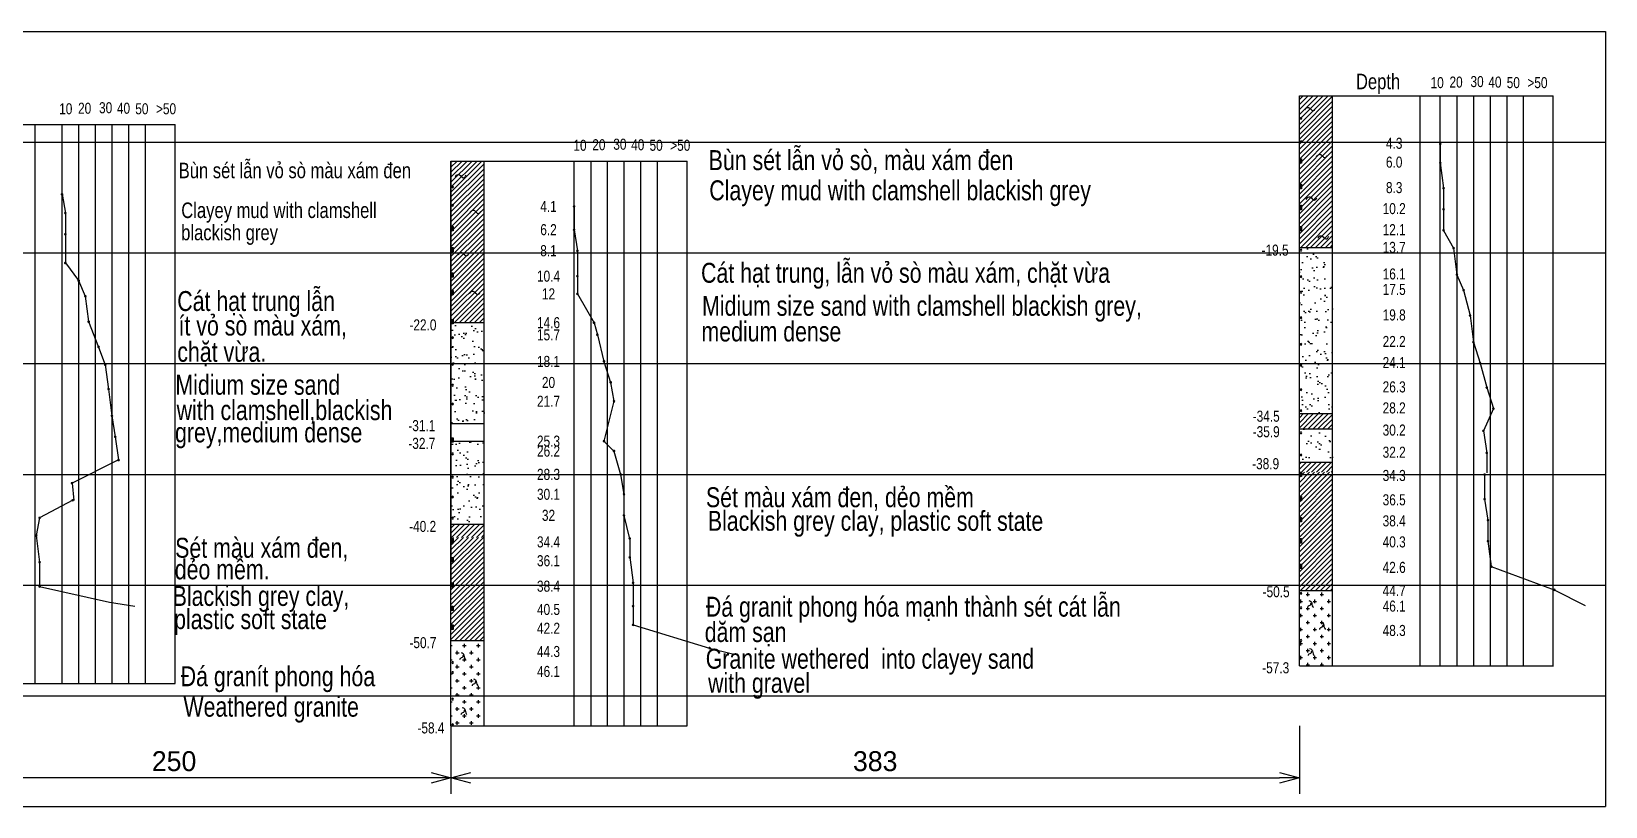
# Model space of a CAD drawing. Header units: millimetres. Extents: x -460 to 3871, y -2191 to 1614.
# Drawn here: x 762 to 1473, y -75 to 275 of the extents above; entities that cross this region are included whole.
import ezdxf
from ezdxf.enums import TextEntityAlignment as Align

# ---------------------------------------------------------------- set-up
doc = ezdxf.new("R2010")
doc.units = ezdxf.units.MM
for name, color, linetype in [('03_Dimension line', 4, 'Continuous'), ('HATCH', 8, 'Continuous'), ('Layer1', 7, 'Continuous'), ('Layer3', 7, 'Continuous'), ('Layer4', 7, 'Continuous'), ('Layer5', 7, 'Continuous'), ('LEGEND', 7, 'Continuous')]:
    doc.layers.add(name, color=color, linetype=linetype)
doc.layers.add('SPT Lines', color=7, linetype='Continuous', lineweight=30)
doc.styles.add('Kich Thuoc', font='vn_vni.shx')
doc.styles.add('vn_vni', font='vn_vni.shx', dxfattribs={"width": 0.8})
doc.dimstyles.new('D500', dxfattribs={"dimscale": 6, "dimtxt": 1.5, "dimasz": 1.5, "dimexe": 1.2, "dimexo": 0, "dimgap": 0.5, "dimtad": 1, "dimdec": 0, "dimzin": 0, "dimdsep": 46, "dimtxsty": 'Kich Thuoc', "dimblk": 'OPEN30', "dimcen": 0.09, "dimclrd": 256, "dimclre": 256, "dimclrt": 256, "dimadec": 0, "dimazin": 0, "dimtfac": 1, "dimtdec": 0, "dimtmove": 0, "dimatfit": 3, "dimldrblk": 'OPEN30', "dimfxl": 1, "dimtolj": 1, "dimtzin": 0, "dimarcsym": 0})
pattern_1 = [(45, (80.1988, -6.5858), (-1.122532, 1.122532), [])]

# ---------------------------------------------------------------- blocks, each defined once
blk = doc.blocks.new('WeaSym')
at = {"layer": 'Layer5'}
for points, knots in [([(0.29, 0.4), (0.22, 0.37), (0.1, 0.31), (-0.13, 0.23), (-0.3, -0.06), (-0.19, -0.64), (-0.96, -0.88), (-1.56, -1.18), (-1.63, -1.55), (-1.66, -1.7)], [0, 0, 0, 0, 0.248602, 0.391484, 0.732345, 1.135543, 1.988104, 2.650597, 3.069283, 3.069283, 3.069283, 3.069283]), ([(-1.03, 1.5), (-0.7, 1.41), (-0.06, 1.23), (0.35, 0.2), (0.38, -0.85), (0.85, -1.43), (1.06, -1.68)], [0, 0, 0, 0, 0.980013, 1.868212, 3.088691, 4.043605, 4.043605, 4.043605, 4.043605])]:
    blk.add_open_spline(points, degree=3, knots=knots, dxfattribs=at)
blk = doc.blocks.new('Mud')
at = {"layer": 'Layer1'}
blk.add_open_spline([(-2.54, -0.48), (-2.35, -0.21), (-2.01, 0.28), (-1.25, 0.76), (-0.41, 0.43), (0.13, -0.11), (0.69, -0.75), (1.53, -0.95), (2.04, -0.32), (2.26, 0.06), (2.38, 0.27)], degree=3, knots=[0, 0, 0, 0, 1.010535, 1.796684, 2.438777, 3.51977, 4.07449, 5.00931, 5.585625, 6.332998, 6.332998, 6.332998, 6.332998], dxfattribs=at)
blk = doc.blocks.new('_Open30')
at = {"color": 0, "linetype": 'ByBlock', "lineweight": -2}
for p, q in [((-1, 0.268), (0, 0)), ((0, 0), (-1, -0.268)), ((0, 0), (-1, 0))]:
    blk.add_line(p, q, dxfattribs=at)
blk = doc.blocks.new('*D10')
at = {"layer": '03_Dimension line', "lineweight": -2, "transparency": 16777216}
for p, q in [((701.72, -38.36), (701.72, -69.14)), ((951.72, -38.36), (951.72, -69.14)), ((942.72, -61.94), (710.72, -61.94))]:
    blk.add_line(p, q, dxfattribs=at)
at = {"layer": 'DEFPOINTS', "color": 0, "transparency": 16777216}
for p in [(701.72, -38.36), (951.72, -38.36), (701.72, -61.94)]:
    blk.add_point(p, dxfattribs=at)
at = {"layer": '03_Dimension line', "lineweight": -2, "transparency": 16777216, "xscale": 9, "yscale": 9, "zscale": 9, "rotation": 180}
blk.add_blockref('_Open30', (701.72, -61.94), dxfattribs=at)
at = {"layer": '03_Dimension line', "lineweight": -2, "transparency": 16777216, "xscale": 9, "yscale": 9, "zscale": 9}
blk.add_blockref('_Open30', (951.72, -61.94), dxfattribs=at)
at = {"layer": '03_Dimension line', "transparency": 16777216, "insert": (826.72, -54.44), "char_height": 9, "attachment_point": 5, "style": 'Kich Thuoc'}
blk.add_mtext('\\A1;250', dxfattribs=at)
blk = doc.blocks.new('*D11')
at = {"layer": '03_Dimension line', "lineweight": -2, "transparency": 16777216}
for p, q in [((951.72, -38.36), (951.72, -69.14)), ((1334.72, -38.36), (1334.72, -69.14)), ((960.72, -61.94), (1325.72, -61.94))]:
    blk.add_line(p, q, dxfattribs=at)
at = {"layer": 'DEFPOINTS', "color": 0, "transparency": 16777216}
for p in [(951.72, -38.36), (1334.72, -38.36), (1334.72, -61.94)]:
    blk.add_point(p, dxfattribs=at)
at = {"layer": '03_Dimension line', "lineweight": -2, "transparency": 16777216, "xscale": 9, "yscale": 9, "zscale": 9, "rotation": 180}
blk.add_blockref('_Open30', (951.72, -61.94), dxfattribs=at)
at = {"layer": '03_Dimension line', "lineweight": -2, "transparency": 16777216, "xscale": 9, "yscale": 9, "zscale": 9}
blk.add_blockref('_Open30', (1334.72, -61.94), dxfattribs=at)
at = {"layer": '03_Dimension line', "transparency": 16777216, "insert": (1143.22, -54.44), "char_height": 9, "attachment_point": 5, "style": 'Kich Thuoc'}
blk.add_mtext('\\A1;383', dxfattribs=at)

msp = doc.modelspace()

# ---------------------------------------------------------------- hatches: boundary and pattern name
at = {"layer": 'HATCH'}
h = msp.add_hatch(dxfattribs=at)
h.set_pattern_fill('ANSI31', color=256, scale=0.5, style=0)
h.set_pattern_definition(pattern_1)
h.paths.add_polyline_path([(1349.72, 246.14), (1334.72, 246.14), (1334.72, 224.64), (1349.72, 224.64)])
h.paths.add_polyline_path([(1349.72, 224.64), (1334.72, 224.64), (1334.72, 217.64), (1335.72, 217.64), (1335.72, 215.64), (1334.72, 215.64), (1334.72, 206.14), (1335.72, 206.14), (1335.72, 204.14), (1334.72, 204.14), (1334.72, 196.64), (1335.72, 196.64), (1335.72, 194.64), (1334.72, 194.64), (1334.72, 187.14), (1335.72, 187.14), (1335.72, 185.14), (1334.72, 185.14), (1334.72, 177.64), (1349.72, 177.64)])
h = msp.add_hatch(dxfattribs=at)
h.set_pattern_fill('ANSI31', color=256, scale=0.5, style=0)
h.set_pattern_definition(pattern_1)
h.paths.add_polyline_path([(966.72, 216.64), (951.72, 216.64), (951.72, 195.14), (966.72, 195.14)])
h.paths.add_polyline_path([(966.72, 195.14), (951.72, 195.14), (951.72, 187.14), (952.72, 187.14), (952.72, 185.14), (951.72, 185.14), (951.72, 177.64), (952.72, 177.64), (952.72, 175.64), (951.72, 175.64), (951.72, 166.14), (952.72, 166.14), (952.72, 164.14), (951.72, 164.14), (951.72, 158.14), (952.72, 158.14), (952.72, 156.14), (951.72, 156.14), (951.72, 145.14), (952.72, 145.14), (952.72, 143.64), (966.72, 143.64)])
h = msp.add_hatch(dxfattribs=at)
h.set_pattern_fill('ANSI31', color=256, scale=0.5, style=0)
h.set_pattern_definition(pattern_1)
h.paths.add_polyline_path([(1349.72, 102.64), (1334.72, 102.64), (1334.72, 95.64), (1349.72, 95.64)])
h = msp.add_hatch(dxfattribs=at)
h.set_pattern_fill('ANSI31', color=256, scale=0.5, style=0)
h.set_pattern_definition(pattern_1)
h.paths.add_polyline_path([(1349.72, 76.14), (1335.72, 76.14), (1335.72, 74.14), (1334.72, 74.14), (1334.72, 65.14), (1335.72, 65.14), (1335.72, 63.14), (1334.72, 63.14), (1334.72, 55.64), (1335.72, 55.64), (1335.72, 53.64), (1334.72, 53.64), (1334.72, 46.14), (1335.72, 46.14), (1335.72, 44.14), (1334.72, 44.14), (1334.72, 34.64), (1335.72, 34.64), (1335.72, 32.64), (1334.72, 32.64), (1334.72, 22.64), (1349.72, 22.64)])
h = msp.add_hatch(dxfattribs=at)
h.set_pattern_fill('ANSI31', color=256, scale=0.5, style=0)
h.set_pattern_definition(pattern_1)
h.paths.add_polyline_path([(966.72, 46.64), (951.72, 46.64), (951.72, 46.14), (952.72, 46.14), (952.72, 44.14), (951.72, 44.14), (951.72, 37.64), (952.72, 37.64), (952.72, 35.64), (951.72, 35.64), (951.72, 26.14), (952.72, 26.14), (952.72, 24.14), (951.72, 24.14), (951.72, 15.64), (952.72, 15.64), (952.72, 13.64), (951.72, 13.64), (951.72, 7.14), (952.72, 7.14), (952.72, 5.14), (951.72, 5.14), (951.72, 0.14), (966.72, 0.14)])
at = {"layer": 'Layer3'}
h = msp.add_hatch(dxfattribs=at)
h.set_pattern_fill('AR-SAND', color=256, scale=0.15, style=0)
h.set_pattern_definition([(37.5, (-186.285, 56.137), (-0.240005, 7.341199), [0, -5.7912, 0, -6.477, 0, -6.19125]), (7.5, (-186.285, 56.137), (6.74285, 10.752377), [0, -3.1242, 0, -5.2197, 0, -2.00025]), (327.5, (-190.971, 56.137), (11.864886, 0.021558), [0, -1.905, 0, -6.858, 0, -8.9535]), (317.5, (-190.971, 56.137), (11.45335, 3.34394), [0, -0.9525, 0, -4.4958, 0, -5.1435])])
h.paths.add_polyline_path([(1349.72, 177.64), (1334.72, 177.64), (1334.72, 102.64), (1349.72, 102.64)])
h.paths.add_polyline_path([(1349.72, 95.64), (1334.72, 95.64), (1334.72, 80.64), (1349.72, 80.64)])
h = msp.add_hatch(dxfattribs=at)
h.set_pattern_fill('AR-SAND', color=256, scale=0.15, style=0)
h.set_pattern_definition([(37.5, (480.715, 26.637), (-0.240005, 7.3412), [0, -5.7912, 0, -6.477, 0, -6.19125]), (7.5, (480.715, 26.637), (6.74285, 10.75238), [0, -3.1242, 0, -5.2197, 0, -2.00025]), (327.5, (476.029, 26.637), (11.864886, 0.02156), [0, -1.905, 0, -6.858, 0, -8.9535]), (317.5, (476.029, 26.637), (11.45335, 3.34394), [0, -0.9525, 0, -4.4958, 0, -5.1435])])
h.paths.add_polyline_path([(966.72, 143.64), (952.72, 143.64), (952.72, 143.14), (951.72, 143.14), (951.72, 98.14), (966.72, 98.14)])
h.paths.add_polyline_path([(966.72, 90.14), (952.72, 90.14), (952.72, 89.64), (951.72, 89.64), (951.72, 52.64), (966.72, 52.64)])
at = {"layer": 'Layer4'}
h = msp.add_hatch(dxfattribs=at)
h.set_pattern_fill('ANSI31', color=256, scale=0.5, style=0)
h.set_pattern_definition([(45, (-186.285, 56.137), (-1.122532, 1.122532), [])])
h.paths.add_polyline_path([(1349.72, 80.64), (1334.72, 80.64), (1334.72, 76.14), (1349.72, 76.14)])
h = msp.add_hatch(dxfattribs=at)
h.set_pattern_fill('ANSI31', color=256, scale=0.5, style=0)
h.set_pattern_definition([(45, (480.715, 26.637), (-1.122532, 1.122532), [])])
h.paths.add_polyline_path([(966.72, 52.64), (951.72, 52.64), (951.72, 46.64), (966.72, 46.64)])
at = {"layer": 'Layer5'}
h = msp.add_hatch(dxfattribs=at)
h.set_pattern_fill('CROSS', color=256, scale=0.5, style=0)
h.set_pattern_definition([(0, (-186.285, -410.863), (3.175, 3.175), [1.5875, -4.7625]), (90, (-185.4912, -411.6568), (-3.175, 3.175), [1.5875, -4.7625])])
h.paths.add_polyline_path([(1349.72, 22.64), (1334.72, 22.64), (1334.72, -11.36), (1349.72, -11.36)])
h = msp.add_hatch(dxfattribs=at)
h.set_pattern_fill('CROSS', color=256, scale=0.5, style=0)
h.set_pattern_definition([(0, (480.715, -440.363), (3.175, 3.175), [1.5875, -4.7625]), (90, (481.5088, -441.1568), (-3.175, 3.175), [1.5875, -4.7625])])
h.paths.add_polyline_path([(966.72, 0.14), (951.72, 0.14), (951.72, -38.36), (966.72, -38.36)])

# ---------------------------------------------------------------- linework, layer by layer
at = {"color": 5}
msp.add_line((1472.92, 275.14), (1472.92, -74.86), dxfattribs=at)
for p, q in [((1334.72, 168.14), (1334.72, 246.14)), ((1334.72, 167.64), (1334.72, 246.14)), ((1334.72, 76.14), (1334.72, 246.14)), ((1349.72, 76.14), (1349.72, 246.14)), ((1389.31, 75.81), (1389.31, 245.81)), ((1389.31, 75.81), (1389.31, 245.81)), ((1398.31, 75.81), (1398.31, 245.81)), ((1405.81, 245.81), (1405.81, 75.81)), ((1413.31, 245.81), (1413.31, 75.81)), ((1420.81, 245.81), (1420.81, 75.81)), ((1428.31, 245.81), (1428.31, 75.81)), ((1435.81, 245.81), (1435.81, 75.81)), ((1449.31, 60.81), (1449.31, 246.14)), ((763.95, 63.14), (763.95, 233.14)), ((776.14, 63.14), (776.14, 233.14)), ((783.64, 233.14), (783.64, 63.14)), ((791.14, 233.14), (791.14, 63.14)), ((798.64, 233.14), (798.64, 63.14)), ((806.14, 233.14), (806.14, 63.14)), ((813.64, 233.14), (813.64, 63.14)), ((827.14, 63.14), (827.14, 233.14)), ((951.72, 46.64), (951.72, 216.64)), ((951.72, 216.64), (1058.32, 216.64)), ((966.72, 46.64), (966.72, 216.64)), ((1007.3, 46.63), (1007.3, 216.63)), ((1007.3, 46.63), (1007.3, 216.63)), ((1014.8, 216.63), (1014.8, 46.63)), ((1022.3, 216.63), (1022.3, 46.63)), ((1029.8, 216.63), (1029.8, 46.63)), ((1037.3, 216.63), (1037.3, 46.63)), ((1044.8, 216.63), (1044.8, 46.63)), ((1058.3, 46.63), (1058.3, 216.63)), ((1334.72, -11.36), (1334.72, 76.14)), ((1349.72, -11.36), (1349.72, 76.14)), ((1389.31, -11.69), (1389.31, 75.81)), ((1389.31, -11.69), (1389.31, 75.81)), ((1398.31, -11.69), (1398.31, 75.81)), ((1405.81, 75.81), (1405.81, -11.69)), ((1413.31, 75.81), (1413.31, -11.69)), ((1420.81, 75.81), (1420.81, -11.69)), ((1428.31, 75.81), (1428.31, -11.69)), ((1435.81, 75.81), (1435.81, -11.69)), ((1449.31, -11.69), (1449.31, 75.81)), ((763.95, -19.36), (763.95, 63.14)), ((776.14, -19.36), (776.14, 63.14)), ((783.64, 63.14), (783.64, -19.36)), ((791.14, 63.14), (791.14, -19.36)), ((798.64, 63.14), (798.64, -19.36)), ((806.14, 63.14), (806.14, -19.36)), ((813.64, 63.14), (813.64, -19.36)), ((827.14, -19.36), (827.14, 63.14)), ((951.72, -38.36), (951.72, 46.64)), ((966.72, -38.36), (966.72, 46.64)), ((1007.3, -38.37), (1007.3, 46.63)), ((1007.3, -38.37), (1007.3, 46.63)), ((1014.8, 46.63), (1014.8, -38.37)), ((1022.3, 46.63), (1022.3, -38.37)), ((1029.8, 46.63), (1029.8, -38.37)), ((1037.3, 46.63), (1037.3, -38.37)), ((1044.8, 46.63), (1044.8, -38.37)), ((1058.3, -38.37), (1058.3, 46.63))]:
    msp.add_line(p, q)
for points in [[(421.86, 275.14), (1472.92, 275.14)], [(421.86, 225.14), (1472.92, 225.14)], [(421.86, 175.14), (1472.92, 175.14)], [(421.86, 125.14), (1472.92, 125.14)], [(421.86, 75.14), (1472.92, 75.14)], [(421.86, 25.14), (1472.92, 25.14)], [(421.86, -24.86), (1472.92, -24.86)], [(421.86, -74.86), (1472.92, -74.86)]]:
    msp.add_lwpolyline(points, dxfattribs=at)
for points in [[(1334.72, 246.14), (1449.31, 246.14)], [(701.72, 233.14), (827.14, 233.14)]]:
    msp.add_lwpolyline(points)
for points in [[(1334.72, 215.64), (1334.72, 217.64), (1335.72, 217.64), (1335.72, 215.64)], [(1334.72, 204.14), (1334.72, 206.14), (1335.72, 206.14), (1335.72, 204.14)], [(1334.72, 194.64), (1334.72, 196.64), (1335.72, 196.64), (1335.72, 194.64)], [(951.72, 185.14), (951.72, 187.14), (952.72, 187.14), (952.72, 185.14)], [(1334.72, 185.14), (1334.72, 187.14), (1335.72, 187.14), (1335.72, 185.14)], [(951.72, 175.64), (951.72, 177.64), (952.72, 177.64), (952.72, 175.64)], [(951.72, 164.14), (951.72, 166.14), (952.72, 166.14), (952.72, 164.14)], [(951.72, 156.14), (951.72, 158.14), (952.72, 158.14), (952.72, 156.14)], [(951.72, 143.14), (951.72, 145.14), (952.72, 145.14), (952.72, 143.14)], [(951.72, 89.64), (951.72, 91.64), (952.72, 91.64), (952.72, 89.64)], [(1334.72, 74.14), (1334.72, 76.14), (1335.72, 76.14), (1335.72, 74.14)], [(1334.72, 63.14), (1334.72, 65.14), (1335.72, 65.14), (1335.72, 63.14)], [(1334.72, 53.64), (1334.72, 55.64), (1335.72, 55.64), (1335.72, 53.64)], [(951.72, 44.14), (951.72, 46.14), (952.72, 46.14), (952.72, 44.14)], [(1334.72, 44.14), (1334.72, 46.14), (1335.72, 46.14), (1335.72, 44.14)], [(951.72, 35.64), (951.72, 37.64), (952.72, 37.64), (952.72, 35.64)], [(1334.72, 32.64), (1334.72, 34.64), (1335.72, 34.64), (1335.72, 32.64)], [(951.72, 24.14), (951.72, 26.14), (952.72, 26.14), (952.72, 24.14)], [(951.72, 13.64), (951.72, 15.64), (952.72, 15.64), (952.72, 13.64)], [(951.72, 5.14), (951.72, 7.14), (952.72, 7.14), (952.72, 5.14)]]:
    msp.add_lwpolyline(points, close=True)
for points in [[(1334.72, 217.64), (1335.72, 217.64), (1334.72, 215.64), (1335.72, 215.64)], [(1334.72, 206.14), (1335.72, 206.14), (1334.72, 204.14), (1335.72, 204.14)], [(1334.72, 196.64), (1335.72, 196.64), (1334.72, 194.64), (1335.72, 194.64)], [(951.72, 187.14), (952.72, 187.14), (951.72, 185.14), (952.72, 185.14)], [(1334.72, 187.14), (1335.72, 187.14), (1334.72, 185.14), (1335.72, 185.14)], [(951.72, 177.64), (952.72, 177.64), (951.72, 175.64), (952.72, 175.64)], [(951.72, 166.14), (952.72, 166.14), (951.72, 164.14), (952.72, 164.14)], [(951.72, 158.14), (952.72, 158.14), (951.72, 156.14), (952.72, 156.14)], [(951.72, 145.14), (952.72, 145.14), (951.72, 143.14), (952.72, 143.14)], [(951.72, 91.64), (952.72, 91.64), (951.72, 89.64), (952.72, 89.64)], [(1334.72, 76.14), (1335.72, 76.14), (1334.72, 74.14), (1335.72, 74.14)], [(1334.72, 65.14), (1335.72, 65.14), (1334.72, 63.14), (1335.72, 63.14)], [(1334.72, 55.64), (1335.72, 55.64), (1334.72, 53.64), (1335.72, 53.64)], [(951.72, 46.14), (952.72, 46.14), (951.72, 44.14), (952.72, 44.14)], [(1334.72, 46.14), (1335.72, 46.14), (1334.72, 44.14), (1335.72, 44.14)], [(951.72, 37.64), (952.72, 37.64), (951.72, 35.64), (952.72, 35.64)], [(1334.72, 34.64), (1335.72, 34.64), (1334.72, 32.64), (1335.72, 32.64)], [(951.72, 26.14), (952.72, 26.14), (951.72, 24.14), (952.72, 24.14)], [(951.72, 15.64), (952.72, 15.64), (951.72, 13.64), (952.72, 13.64)], [(951.72, 7.14), (952.72, 7.14), (951.72, 5.14), (952.72, 5.14)]]:
    msp.add_solid(points)
at = {"layer": 'Layer1'}
msp.add_line((951.72, 216.64), (951.72, 25.14), dxfattribs=at)
msp.add_line((951.72, 216.64), (951.72, 25.14), dxfattribs=at)
at = {"layer": 'LEGEND'}
for p, q in [((1334.72, 177.64), (1349.72, 177.64)), ((951.72, 143.64), (966.72, 143.64)), ((1334.72, 102.64), (1349.72, 102.64)), ((951.72, 98.14), (966.72, 98.14)), ((1334.72, 95.64), (1349.72, 95.64)), ((951.72, 90.14), (966.72, 90.14)), ((1334.72, 80.64), (1349.72, 80.64)), ((951.72, 52.64), (966.72, 52.64)), ((1334.72, 22.64), (1349.72, 22.64)), ((951.72, 0.14), (966.72, 0.14)), ((1334.72, -11.36), (1449.31, -11.36)), ((1334.72, -11.36), (1349.72, -11.36)), ((701.72, -19.36), (827.14, -19.36)), ((951.72, -38.36), (966.72, -38.36)), ((966.72, -38.36), (1058.3, -38.36))]:
    msp.add_line(p, q, dxfattribs=at)
for centre, start, end in [((1335.47, 235.89), 0, 180), ((1335.47, 235.89), 180, 0), ((1335.47, 225.39), 0, 180), ((1335.47, 225.39), 180, 0), ((952.47, 204.89), 0, 180), ((952.47, 204.89), 180, 0), ((952.47, 196.64), 0, 180), ((952.47, 196.64), 180, 0), ((1335.47, 176.39), 0, 180), ((1335.47, 176.39), 180, 0), ((1335.47, 164.39), 0, 180), ((1335.47, 164.39), 180, 0), ((1335.47, 157.39), 0, 180), ((1335.47, 157.39), 180, 0), ((1335.47, 145.89), 0, 180), ((1335.47, 145.89), 180, 0), ((952.47, 136.89), 0, 180), ((952.47, 136.89), 180, 0), ((1335.47, 133.89), 0, 180), ((1335.47, 133.89), 180, 0), ((952.47, 124.89), 0, 180), ((952.47, 124.89), 180, 0), ((1335.47, 124.39), 0, 180), ((1335.47, 124.39), 180, 0), ((952.47, 115.39), 0, 180), ((952.47, 115.39), 180, 0), ((1335.47, 113.39), 0, 180), ((952.47, 106.89), 0, 180), ((952.47, 106.89), 180, 0), ((1335.47, 113.39), 180, 0), ((1335.47, 103.89), 0, 180), ((1335.47, 103.89), 180, 0), ((1335.47, 93.89), 0, 180), ((1335.47, 93.89), 180, 0), ((952.47, 84.39), 0, 180), ((952.47, 84.39), 180, 0), ((1335.47, 83.89), 0, 180), ((1335.47, 83.89), 180, 0), ((952.47, 73.89), 0, 180), ((952.47, 73.89), 180, 0), ((952.47, 64.89), 0, 180), ((952.47, 64.89), 180, 0), ((952.47, 55.39), 0, 180), ((952.47, 55.39), 180, 0), ((1335.47, 21.39), 0, 180), ((1335.47, 21.39), 180, 0), ((1335.47, 14.89), 0, 180), ((1335.47, 14.89), 180, 0), ((1335.47, 0.14), 0, 180), ((1335.47, 0.14), 180, 0), ((952.47, -9.86), 0, 180), ((952.47, -9.86), 180, 0), ((952.47, -14.36), 0, 180), ((952.47, -14.36), 180, 0), ((952.47, -26.36), 0, 180), ((952.47, -26.36), 180, 0), ((952.47, -37.86), 0, 180), ((952.47, -37.86), 180, 0)]:
    msp.add_arc(centre, 0.375, start, end, dxfattribs=at)
at = {"layer": 'LEGEND', "color": 1}
for centre, major_axis, start_param, end_param in [((1398.31, 224.31), (-0.375, 0), 3.141593, 6.283185), ((1398.31, 224.31), (-0.375, 0), 0, 3.141593), ((1398.31, 215.81), (-0.375, 0), 3.141593, 6.283185), ((1398.31, 215.81), (-0.375, 0), 0, 3.141593), ((776.14, 201.64), (-0.375, 0), 3.141593, 6.283185), ((776.14, 201.64), (-0.375, 0), 0, 3.141593), ((1399.81, 204.31), (-0.375, 0), 3.141593, 6.283185), ((1399.81, 204.31), (-0.375, 0), 0, 3.141593), ((777.64, 193.14), (-0.375, 0), 3.141593, 6.283185), ((777.64, 193.14), (-0.375, 0), 0, 3.141593), ((1007.3, 196.13), (0.375, 0), 0, 3.141593), ((1007.3, 196.13), (0.375, 0), 3.141593, 6.283185), ((1399.81, 194.81), (-0.375, 0), 3.141593, 6.283185), ((1399.81, 194.81), (-0.375, 0), 0, 3.141593), ((1007.3, 185.63), (0.375, 0), 0, 3.141593), ((1007.3, 185.63), (0.375, 0), 3.141593, 6.283185), ((1399.81, 185.31), (-0.375, 0), 3.141593, 6.283185), ((1399.81, 185.31), (-0.375, 0), 0, 3.141593), ((777.64, 183.64), (-0.375, 0), 3.141593, 6.283185), ((777.64, 183.64), (-0.375, 0), 0, 3.141593), ((777.64, 170.64), (-0.375, 0), 3.141593, 6.283185), ((777.64, 170.64), (-0.375, 0), 0, 3.141593), ((1008.8, 176.13), (0.375, 0), 0, 3.141593), ((1008.8, 176.13), (0.375, 0), 3.141593, 6.283185), ((1404.31, 177.31), (-0.375, 0), 3.141593, 6.283185), ((1404.31, 177.31), (-0.375, 0), 0, 3.141593), ((1008.8, 164.63), (0.375, 0), 0, 3.141593), ((1008.8, 164.63), (0.375, 0), 3.141593, 6.283185), ((1405.81, 165.31), (-0.375, 0), 3.141593, 6.283185), ((1405.81, 165.31), (-0.375, 0), 0, 3.141593), ((783.64, 162.64), (-0.375, 0), 3.141593, 6.283185), ((783.64, 162.64), (-0.375, 0), 0, 3.141593), ((1008.8, 156.63), (0.375, 0), 0, 3.141593), ((1008.8, 156.63), (0.375, 0), 3.141593, 6.283185), ((1408.81, 158.31), (-0.375, 0), 3.141593, 6.283185), ((1408.81, 158.31), (-0.375, 0), 0, 3.141593), ((786.64, 155.64), (-0.375, 0), 3.141593, 6.283185), ((786.64, 155.64), (-0.375, 0), 0, 3.141593), ((788.14, 144.14), (-0.375, 0), 3.141593, 6.283185), ((788.14, 144.14), (-0.375, 0), 0, 3.141593), ((1016.3, 143.63), (0.375, 0), 0, 3.141593), ((1016.3, 143.63), (0.375, 0), 3.141593, 6.283185), ((1411.81, 146.81), (-0.375, 0), 3.141593, 6.283185), ((1411.81, 146.81), (-0.375, 0), 0, 3.141593), ((1017.8, 138.13), (0.375, 0), 0, 3.141593), ((1017.8, 138.13), (0.375, 0), 3.141593, 6.283185), ((1413.31, 134.81), (-0.375, 0), 3.141593, 6.283185), ((792.64, 132.64), (-0.375, 0), 3.141593, 6.283185), ((792.64, 132.64), (-0.375, 0), 0, 3.141593), ((1413.31, 134.81), (-0.375, 0), 0, 3.141593), ((795.64, 124.64), (-0.375, 0), 3.141593, 6.283185), ((795.64, 124.64), (-0.375, 0), 0, 3.141593), ((1020.8, 126.13), (0.375, 0), 0, 3.141593), ((1020.8, 126.13), (0.375, 0), 3.141593, 6.283185), ((1416.31, 125.31), (-0.375, 0), 3.141593, 6.283185), ((1416.31, 125.31), (-0.375, 0), 0, 3.141593), ((797.14, 113.64), (0.375, 0), 0, 3.141593), ((1023.8, 116.63), (0.375, 0), 0, 3.141593), ((1023.8, 116.63), (0.375, 0), 3.141593, 6.283185), ((1419.31, 114.31), (-0.375, 0), 3.141593, 6.283185), ((1419.31, 114.31), (-0.375, 0), 0, 3.141593), ((797.14, 113.64), (0.375, 0), 3.141593, 6.283185), ((1025.3, 108.13), (0.375, 0), 0, 3.141593), ((1025.3, 108.13), (0.375, 0), 3.141593, 6.283185), ((798.64, 101.64), (0.375, 0), 0, 3.141593), ((798.64, 101.64), (0.375, 0), 3.141593, 6.283185), ((1422.31, 104.81), (-0.375, 0), 3.141593, 6.283185), ((1422.31, 104.81), (-0.375, 0), 0, 3.141593), ((800.14, 92.14), (0.375, 0), 0, 3.141593), ((1417.81, 94.81), (-0.375, 0), 3.141593, 6.283185), ((1417.81, 94.81), (-0.375, 0), 0, 3.141593), ((800.14, 92.14), (0.375, 0), 3.141593, 6.283185), ((1020.8, 90.13), (0.375, 0), 0, 3.141593), ((1020.8, 90.13), (0.375, 0), 3.141593, 6.283185), ((1025.3, 85.63), (0.375, 0), 0, 3.141593), ((1025.3, 85.63), (0.375, 0), 3.141593, 6.283185), ((801.64, 81.64), (0.375, 0), 0, 3.141593), ((801.64, 81.64), (0.375, 0), 3.141593, 6.283185), ((1419.31, 84.81), (-0.375, 0), 3.141593, 6.283185), ((1419.31, 84.81), (-0.375, 0), 0, 3.141593), ((780.64, 71.14), (0.375, 0), 0, 3.141593), ((780.64, 71.14), (0.375, 0), 3.141593, 6.283185), ((1028.3, 75.13), (0.375, 0), 0, 3.141593), ((1028.3, 75.13), (0.375, 0), 3.141593, 6.283185), ((1418.31, 74.98), (-0.375, 0), 3.141593, 6.283185), ((1418.31, 74.98), (-0.375, 0), 0, 3.141593), ((1029.8, 66.13), (0.375, 0), 0, 3.141593), ((1029.8, 66.13), (0.375, 0), 3.141593, 6.283185), ((1418.31, 63.98), (-0.375, 0), 3.141593, 6.283185), ((1418.31, 63.98), (-0.375, 0), 0, 3.141593), ((781, 63.46), (0.375, 0), 0, 3.141593), ((781, 63.46), (0.375, 0), 3.141593, 6.283185), ((1029.8, 56.63), (0.375, 0), 0, 3.141593), ((766, 55.46), (0.375, 0), 0, 3.141593), ((766, 55.46), (0.375, 0), 3.141593, 6.283185), ((1029.8, 56.63), (0.375, 0), 3.141593, 6.283185), ((1419.81, 54.48), (-0.375, 0), 3.141593, 6.283185), ((1419.81, 54.48), (-0.375, 0), 0, 3.141593), ((764.5, 47.46), (0.375, 0), 0, 3.141593), ((764.5, 47.46), (0.375, 0), 3.141593, 6.283185), ((1032.44, 46.17), (0.375, 0), 0, 3.141593), ((1032.44, 46.17), (0.375, 0), 3.141593, 6.283185), ((1419.81, 44.98), (-0.375, 0), 3.141593, 6.283185), ((1419.81, 44.98), (-0.375, 0), 0, 3.141593), ((766, 35.46), (0.375, 0), 0, 3.141593), ((1032.44, 37.67), (0.375, 0), 0, 3.141593), ((1032.44, 37.67), (0.375, 0), 3.141593, 6.283185), ((766, 35.46), (0.375, 0), 3.141593, 6.283185), ((1421.31, 33.48), (-0.375, 0), 3.141593, 6.283185), ((1421.31, 33.48), (-0.375, 0), 0, 3.141593), ((766, 24.46), (0.375, 0), 0, 3.141593), ((766, 24.46), (0.375, 0), 3.141593, 6.283185), ((1033.94, 26.17), (0.375, 0), 0, 3.141593), ((1033.94, 26.17), (0.375, 0), 3.141593, 6.283185), ((1449.81, 22.98), (0.375, 0), 0, 3.141593), ((1449.81, 22.98), (0.375, 0), 3.141593, 6.283185), ((1033.94, 15.67), (0.375, 0), 0, 3.141593), ((1033.94, 15.67), (0.375, 0), 3.141593, 6.283185), ((1033.94, 7.17), (0.375, 0), 0, 3.141593), ((1033.94, 7.17), (0.375, 0), 3.141593, 6.283185), ((1068.44, -3.33), (0.375, 0), 0, 3.141593), ((1068.44, -3.33), (0.375, 0), 3.141593, 6.283185)]:
    msp.add_ellipse(centre, major_axis=major_axis, ratio=0.666667, start_param=start_param, end_param=end_param, dxfattribs=at)
at = {"layer": 'SPT Lines', "color": 1}
for p, q in [((1398.31, 224.31), (1398.31, 215.81)), ((1398.31, 215.81), (1399.81, 204.31)), ((776.14, 201.64), (777.64, 193.14)), ((1399.81, 204.31), (1399.81, 194.81)), ((777.64, 193.14), (777.64, 183.64)), ((1007.3, 196.13), (1007.3, 185.63)), ((1399.81, 194.81), (1399.81, 185.31)), ((1007.3, 185.63), (1008.8, 176.13)), ((1399.81, 185.31), (1404.31, 177.31)), ((777.64, 183.64), (777.64, 170.64)), ((777.64, 170.64), (783.64, 162.64)), ((1008.8, 176.13), (1008.8, 164.63)), ((1404.31, 177.31), (1405.81, 165.31)), ((1008.8, 164.63), (1008.8, 156.63)), ((1405.81, 165.31), (1408.81, 158.31)), ((783.64, 162.64), (786.64, 155.64)), ((1008.8, 156.63), (1016.3, 143.63)), ((1408.81, 158.31), (1411.81, 146.81)), ((786.64, 155.64), (788.14, 144.14)), ((788.14, 144.14), (792.64, 132.64)), ((1016.3, 143.63), (1017.8, 138.13)), ((1411.81, 146.81), (1413.31, 134.81)), ((1017.8, 138.13), (1020.8, 126.13)), ((792.64, 132.64), (795.64, 124.64)), ((1413.31, 134.81), (1416.31, 125.31)), ((795.64, 124.64), (797.14, 113.64)), ((1020.8, 126.13), (1023.8, 116.63)), ((1416.31, 125.31), (1419.31, 114.31)), ((1023.8, 116.63), (1025.3, 108.13)), ((1419.31, 114.31), (1422.31, 104.81)), ((797.14, 113.64), (798.64, 101.64)), ((1025.3, 108.13), (1020.8, 90.13)), ((798.64, 101.64), (800.14, 92.14)), ((1422.31, 104.81), (1417.81, 94.81)), ((1417.81, 94.81), (1419.31, 84.81)), ((800.14, 92.14), (801.64, 81.64)), ((1020.8, 90.13), (1025.3, 85.63)), ((1025.3, 85.63), (1028.3, 75.13)), ((801.64, 81.64), (780.64, 71.14)), ((1419.31, 84.81), (1419.38, 75.84)), ((780.64, 71.14), (781.41, 63.39)), ((1028.3, 75.13), (1029.8, 66.13)), ((1418.31, 74.98), (1418.31, 63.98)), ((1029.8, 66.13), (1029.8, 56.63)), ((1418.31, 63.98), (1419.81, 54.48)), ((781, 63.46), (766, 55.46)), ((766, 55.46), (764.5, 47.46)), ((1029.8, 56.63), (1032.19, 46.63)), ((1419.81, 54.48), (1419.81, 44.98)), ((764.5, 47.46), (766, 35.46)), ((1032.44, 46.17), (1032.44, 37.67)), ((1419.81, 44.98), (1421.31, 33.48)), ((1032.44, 37.67), (1033.94, 26.17)), ((766, 35.46), (766, 24.46)), ((1421.31, 33.48), (1449.81, 22.98)), ((766, 24.46), (797.5, 17.46)), ((1033.94, 26.17), (1033.94, 15.67)), ((1449.81, 22.98), (1463.72, 15.96)), ((797.5, 17.46), (808.98, 15.57)), ((1033.94, 15.67), (1033.94, 7.17)), ((1033.94, 7.17), (1068.44, -3.33)), ((1068.44, -3.33), (1078.82, -5.98))]:
    msp.add_line(p, q, dxfattribs=at)

# ---------------------------------------------------------------- block references
at = {"layer": 'Layer1'}
for p in [(1339.71, 240.23), (1345.01, 219.05), (956.13, 209.91), (1340.27, 199.81), (962.85, 193.78), (1345.57, 182.25), (957.47, 174.7), (962.59, 157.23)]:
    msp.add_blockref('Mud', p, dxfattribs=at)
at = {"layer": 'Layer5'}
for p in [(1340.04, 16.66), (1345.46, 6.79), (957.29, -6.87), (1340.36, -4.99), (962.88, -18.73), (957.87, -31.64)]:
    msp.add_blockref('WeaSym', p, dxfattribs=at)

# ---------------------------------------------------------------- texts
at = {"layer": 'LEGEND', "color": 4, "style": 'vn_vni', "width": 0.8}
for s, height, p in [('Depth', 7, (1360.25, 249.05)), ('Buøn seùt laãn voû soø, maøu xaùm ñen', 9, (1068.05, 212.54)), ('Buøn seùt laãn voû soø maøu xaùm ñen', 7, (828.8, 208.87)), ('Clayey mud with clamshell blackish grey ', 9, (1068.33, 198.91)), ('Clayey mud with clamshell ', 7, (829.97, 190.89)), (' blackish grey ', 7, (827.84, 180.85)), ('Caùt haït trung, laãn voû soø maøu xaùm, chaët vöøa', 9, (1064.61, 161.65)), ('Caùt haït trung laãn', 9, (828.16, 148.91)), ('Midium size sand with clamshell blackish grey,  ', 9, (1065.07, 146.75)), ('ít voû soø maøu xaùm,', 9, (828.73, 137.83)), ('medium dense', 9, (1064.8, 135.15)), ('chaët vöøa.', 9, (828.18, 125.97)), ('Midium size sand  ', 9, (827.32, 111.09)), ('with clamshell,blackish ', 9, (827.89, 99.64)), ('grey,medium dense ', 9, (827.15, 89.58)), ('Seùt maøu xaùm ñen, deûo meàm', 9, (1066.83, 60.31)), (' Blackish grey clay, plastic soft state', 9, (1065.01, 49.65)), ('Seùt maøu xaùm ñen,', 9, (827.22, 37.48)), ('deûo meàm.', 9, (827.03, 27.74)), (' Blackish grey clay,', 9, (823.41, 15.73)), ('Ñaù granit phong hoùa maïnh thaønh seùt caùt laãn', 9, (1066.79, 10.88)), ('plastic soft state', 9, (826.73, 5.26)), (' daêm saïn', 9, (1063.6, -0.57)), ('Granite wethered  into clayey sand ', 9, (1066.73, -12.62)), ('Ñaù granít phong hoùa ', 9, (829.71, -20.53)), ('with gravel', 9, (1067.78, -23.52)), (' Weathered granite ', 9, (828.28, -34.29))]:
    msp.add_text(s, height=height, dxfattribs=at).set_placement(p)
for s, p in [('10', (1396.92, 252.03)), ('20', (1405.45, 252.27)), ('30', (1414.93, 252.51)), ('40', (1422.99, 252.27)), ('50', (1431.29, 252.03)), ('>50', (1442.19, 252.03)), ('10', (777.82, 240.23)), ('20', (786.35, 240.47)), ('30', (795.83, 240.7)), ('40', (803.89, 240.47)), ('50', (812.18, 240.23)), ('>50', (823.09, 240.23)), ('10', (1009.96, 223.74)), ('20', (1018.49, 223.98)), ('30', (1027.97, 224.22)), ('40', (1036.03, 223.98)), ('50', (1044.33, 223.74)), ('>50', (1055.23, 223.74)), ('4.3', (1377.51, 224.64)), ('6.0', (1377.51, 216.14)), ('8.3', (1377.51, 204.64)), ('4.1', (995.75, 196.14)), ('10.2', (1377.51, 195.14)), ('6.2', (995.75, 185.64)), ('12.1', (1377.51, 185.64)), ('8.1', (995.75, 176.14)), ('13.7', (1377.51, 177.64)), ('10.4', (995.75, 164.64)), ('16.1', (1377.51, 165.64)), ('12', (995.75, 156.64)), ('17.5', (1377.51, 158.64)), ('19.8', (1377.51, 147.14)), ('14.6', (995.75, 143.64)), ('15.7', (995.75, 138.14)), ('22.2', (1377.51, 135.14)), ('18.1', (995.75, 126.14)), ('24.1', (1377.51, 125.64)), ('20', (995.75, 116.64)), ('26.3', (1377.51, 114.64)), ('21.7', (995.75, 108.14)), ('28.2', (1377.51, 105.14)), ('25.3', (995.75, 90.14)), ('30.2', (1377.51, 95.14)), ('26.2', (995.75, 85.64)), ('32.2', (1377.51, 85.14)), ('28.3', (995.75, 75.14)), ('34.3', (1377.51, 74.64)), ('30.1', (995.75, 66.14)), ('36.5', (1377.51, 63.64)), ('32', (995.75, 56.64)), ('38.4', (1377.51, 54.14)), ('34.4', (995.75, 44.64)), ('40.3', (1377.51, 44.64)), ('36.1', (995.75, 36.14)), ('42.6', (1377.51, 33.14)), ('38.4', (995.75, 24.64)), ('44.7', (1377.51, 22.64)), ('40.5', (995.75, 14.14)), ('46.1', (1377.51, 15.64)), ('42.2', (995.75, 5.64)), ('48.3', (1377.51, 4.64)), ('44.3', (995.75, -4.86)), ('46.1', (995.75, -13.86))]:
    msp.add_text(s, height=5, dxfattribs=at).set_placement(p, align=Align.MIDDLE_CENTER)
for s, p in [('-19.5', (1323.75, 176.4)), ('-22.0', (939.07, 142.64)), ('-31.1', (938.56, 97.14)), ('-34.5', (1319.74, 101.4)), ('-35.9', (1319.74, 94.4)), ('-32.7', (938.56, 89.14)), ('-38.9', (1319.49, 79.96)), ('-40.2', (938.94, 51.64)), ('-50.5', (1324.22, 22.14)), ('-50.7', (939.07, -0.86)), ('-57.3', (1324.05, -12.2)), ('-58.4', (942.69, -39.36))]:
    msp.add_text(s, height=5, dxfattribs=at).set_placement(p, align=Align.MIDDLE)

# ---------------------------------------------------------------- dimensions: what is measured, and where the dimension line sits
at = {"layer": '03_Dimension line', "color": 4}
for base, p2, picture, middle in [((701.72, -61.94), (701.72, -38.36), '*D10', (826.72, -54.44)), ((1334.72, -61.94), (1334.72, -38.36), '*D11', (1143.22, -54.44))]:
    dim = msp.add_linear_dim(base=base, p1=(951.72, -38.36), p2=p2, dimstyle='D500', dxfattribs=at)
    dim.commit()
    dim.dimension.update_dxf_attribs({"geometry": picture, "text_midpoint": middle})

doc.saveas('drawing.dxf')
